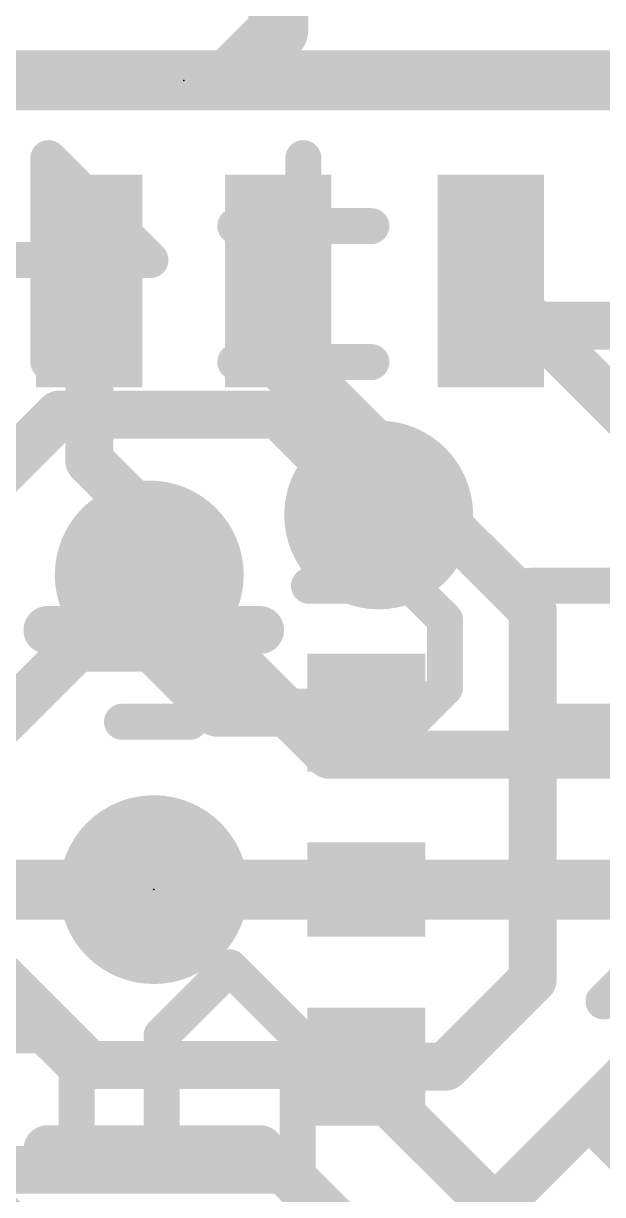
# Model space of a CAD drawing. Extents: x -0.1 to 25.5, y -0.1 to 17.9.
# Drawn here: x 16.53 to 18.982, y 6.709 to 11.671 of the extents above; entities that cross this region are included whole.
import ezdxf

# ---------------------------------------------------------------- set-up
doc = ezdxf.new("R2010")
doc.units = 0
for name, color, linetype in [('1', 12, 'CONTINUOUS'), ('16', 5, 'CONTINUOUS'), ('18', 110, 'CONTINUOUS'), ('21', 40, 'CONTINUOUS'), ('22', 6, 'CONTINUOUS'), ('23', 40, 'CONTINUOUS')]:
    doc.layers.add(name, color=color, linetype=linetype)

# ---------------------------------------------------------------- blocks, each defined once
blk = doc.blocks.new('RECT')
blk.add_solid([(-0.5, -0.5), (0.5, -0.5), (-0.5, 0.5), (0.5, 0.5)])
blk = doc.blocks.new('ROUNDV')
at = {"const_width": 0.5}
blk.add_lwpolyline([(0, -0.25, 1), (0, 0.25, 1), (0, -0.25)], format="xyb", dxfattribs=at)

msp = doc.modelspace()

# ---------------------------------------------------------------- linework, layer by layer
at = {"layer": '1'}
for points, const_width in [([(17.6085, 12.28), (17.6085, 11.6395)], 0.254), ([(17.6085, 11.6395), (17.399, 11.43)], 0.254), ([(17.399, 11.43), (16.129, 11.43)], 0.254), ([(17.399, 11.43), (19.431, 11.43)], 0.254), ([(16.8085, 10.58), (16.8085, 9.818)], 0.2032), ([(17.6085, 10.58), (17.6085, 10.2625)], 0.254), ([(18.6985, 10.39), (18.5085, 10.58)], 0.2032), ([(18.5085, 10.58), (19.1435, 9.945)], 0.2032), ([(20.2825, 10.39), (18.6985, 10.39)], 0.2032), ([(17.6085, 10.2625), (18.2825, 9.5885)], 0.254), ([(17.1455, 9.481), (16.8085, 9.818)], 0.2032), ([(18.034, 9.5885), (18.2825, 9.5885)], 0.2032), ([(18.6863, 9.1847), (18.2825, 9.5885)], 0.2032), ([(17.1455, 9.481), (17.0625, 9.398)], 0.2032), ([(17.0625, 9.398), (17.0625, 9.3345)], 0.2032), ([(17.0625, 9.3345), (17.0625, 9.036)], 0.2032), ([(18.6863, 9.1847), (18.6863, 7.62)], 0.2032), ([(17.0625, 9.036), (17.3475, 8.751)], 0.2032), ([(17.3475, 8.751), (17.9815, 8.751)], 0.2032), ([(16.1815, 8.001), (17.0815, 8.001)], 0.254), ([(17.0815, 8.001), (17.9815, 8.001)], 0.254), ([(18.6863, 7.62), (18.3173, 7.251)], 0.2032), ([(17.9815, 7.251), (18.3173, 7.251)], 0.2032), ([(19.1435, 7.269), (18.4785, 6.604)], 0.2032), ([(16.4465, 6.604), (16.181, 6.8695)], 0.2032)]:
    msp.add_lwpolyline(points, dxfattribs=dict(at, const_width=const_width))
for points, const_width in [([(17.6534, 11.5946, 1), (17.5636, 11.6844)], 0.127), ([(17.545, 11.6395, 1), (17.672, 11.6395)], 0.127), ([(17.399, 11.4935, 1), (17.399, 11.3665)], 0.127), ([(17.3541, 11.4749, 1), (17.4439, 11.3851)], 0.127), ([(17.399, 11.3665, 1), (17.399, 11.4935)], 0.127), ([(16.8593, 10.58, 1), (16.7577, 10.58)], 0.1016), ([(17.672, 10.58, 1), (17.545, 10.58)], 0.127), ([(18.5444, 10.6159, 1), (18.4726, 10.5441)], 0.1016), ([(18.5444, 10.6159, 1), (18.4726, 10.5441)], 0.1016), ([(18.6985, 10.4408, 1), (18.6985, 10.3392)], 0.1016), ([(18.6626, 10.3541, 1), (18.7344, 10.4259)], 0.1016), ([(17.6534, 10.3074, 1), (17.5636, 10.2176)], 0.127), ([(17.545, 10.2625, 1), (17.672, 10.2625)], 0.127), ([(16.8444, 9.8539, 1), (16.7726, 9.7821)], 0.1016), ([(16.7577, 9.818, 1), (16.8593, 9.818)], 0.1016), ([(18.034, 9.6393, 1), (18.034, 9.5377)], 0.1016), ([(18.2376, 9.5436, 1), (18.3274, 9.6334)], 0.127), ([(18.3184, 9.6244, 1), (18.2466, 9.5526)], 0.1016), ([(18.2825, 9.5377, 1), (18.2825, 9.6393)], 0.1016), ([(17.1814, 9.4451, 1), (17.1096, 9.5169)], 0.1016), ([(17.1096, 9.4451, 1), (17.1814, 9.5169)], 0.1016), ([(17.1133, 9.398, 1), (17.0117, 9.398)], 0.1016), ([(17.0266, 9.4339, 1), (17.0984, 9.3621)], 0.1016), ([(17.1133, 9.3345, 1), (17.0117, 9.3345)], 0.1016), ([(17.0117, 9.3345, 1), (17.1133, 9.3345)], 0.1016), ([(18.7371, 9.1847, 1), (18.6355, 9.1847)], 0.1016), ([(18.6504, 9.1488, 1), (18.7222, 9.2206)], 0.1016), ([(17.0984, 9.0719, 1), (17.0266, 9.0001)], 0.1016), ([(17.0117, 9.036, 1), (17.1133, 9.036)], 0.1016), ([(17.3475, 8.8018, 1), (17.3475, 8.7002)], 0.1016), ([(17.3116, 8.7151, 1), (17.3834, 8.7869)], 0.1016), ([(17.9815, 8.7002, 1), (17.9815, 8.8018)], 0.1016), ([(17.0815, 8.0645, 1), (17.0815, 7.9375)], 0.127), ([(17.0815, 7.9375, 1), (17.0815, 8.0645)], 0.127), ([(17.9815, 7.9375, 1), (17.9815, 8.0645)], 0.127), ([(18.7222, 7.5841, 1), (18.6504, 7.6559)], 0.1016), ([(18.6355, 7.62, 1), (18.7371, 7.62)], 0.1016), ([(17.9815, 7.3018, 1), (17.9815, 7.2002)], 0.1016), ([(18.3173, 7.2002, 1), (18.3173, 7.3018)], 0.1016), ([(18.2814, 7.2869, 1), (18.3532, 7.2151)], 0.1016)]:
    msp.add_lwpolyline(points, format="xyb", dxfattribs=dict(at, const_width=const_width))
at = {"layer": '16'}
for points, const_width in [([(14.7955, 8.128), (16.6815, 10.014)], 0.2032), ([(16.6815, 10.014), (17.6086, 10.014)], 0.2032), ([(17.6086, 10.014), (18.034, 9.5885)], 0.2032), ([(17.0625, 9.3345), (16.3195, 8.5915)], 0.2032), ([(17.0625, 9.3345), (17.8245, 8.5725)], 0.2032), ([(21.082, 8.5725), (17.8245, 8.5725)], 0.2032), ([(21.6092, 8.001), (17.0815, 8.001)], 0.254), ([(16.3195, 7.747), (16.8085, 7.2581)], 0.2032), ([(16.8085, 7.2581), (17.9188, 7.2581)], 0.2032), ([(17.9188, 7.2581), (21.1573, 4.0196)], 0.2032), ([(14.7046, 6.8136), (17.634, 6.8136)], 0.2032), ([(20.32, 4.1275), (17.634, 6.8136)], 0.2032)]:
    msp.add_lwpolyline(points, dxfattribs=dict(at, const_width=const_width))
for points, const_width in [([(16.6815, 10.0648, 1), (16.6815, 9.9632)], 0.1016), ([(16.7174, 9.978, 1), (16.6455, 10.0499)], 0.1016), ([(17.6445, 10.0499, 1), (17.5726, 9.978)], 0.1016), ([(17.6086, 9.9632, 1), (17.6086, 10.0648)], 0.1016), ([(17.9981, 9.5526, 1), (18.0699, 9.6244)], 0.1016), ([(17.0984, 9.3704, 1), (17.0266, 9.2986)], 0.1016), ([(17.0984, 9.2986, 1), (17.0266, 9.3704)], 0.1016), ([(17.8245, 8.6233, 1), (17.8245, 8.5217)], 0.1016), ([(17.7886, 8.5366, 1), (17.8604, 8.6084)], 0.1016), ([(17.0815, 8.0645, 1), (17.0815, 7.9375)], 0.127), ([(16.8085, 7.3089, 1), (16.8085, 7.2073)], 0.1016), ([(16.7725, 7.2221, 1), (16.8444, 7.294)], 0.1016), ([(17.9547, 7.294, 1), (17.8828, 7.2221)], 0.1016), ([(17.9188, 7.2073, 1), (17.9188, 7.3089)], 0.1016), ([(17.6699, 6.8495, 1), (17.598, 6.7776)], 0.1016), ([(17.634, 6.7628, 1), (17.634, 6.8643)], 0.1016)]:
    msp.add_lwpolyline(points, format="xyb", dxfattribs=dict(at, const_width=const_width))
at = {"layer": '21', "const_width": 0.2032}
for points in [[(16.6315, 9.101), (17.5315, 9.101)], [(16.6315, 6.901), (17.5315, 6.901)]]:
    msp.add_lwpolyline(points, dxfattribs=at)
at = {"layer": '21', "const_width": 0.1016}
for points in [[(16.6315, 9.1518, 1), (16.6315, 9.0502)], [(17.5315, 9.0502, 1), (17.5315, 9.1518)], [(16.6315, 6.9518, 1), (16.6315, 6.8502)], [(17.5315, 6.8502, 1), (17.5315, 6.9518)]]:
    msp.add_lwpolyline(points, format="xyb", dxfattribs=at)
at = {"layer": '22', "const_width": 0.0762}
for points in [[(16.6623, 11.1275, 1), (16.6084, 11.0736)], [(16.6735, 11.1005, 1), (16.5973, 11.1005)], [(17.753, 11.1005, 1), (17.6768, 11.1005)], [(17.4268, 10.8505, 1), (17.4268, 10.7743)], [(18.003, 10.7743, 1), (18.003, 10.8505)], [(17.0406, 10.6414, 1), (17.0945, 10.6953)], [(17.0675, 10.6303, 1), (17.0675, 10.7065)], [(17.6768, 10.5243, 1), (17.753, 10.5243)], [(16.5973, 10.2362, 1), (16.6735, 10.2362)], [(17.4268, 10.2743, 1), (17.4268, 10.1981)], [(18.003, 10.1981, 1), (18.003, 10.2743)], [(16.9472, 9.3265, 1), (16.9472, 9.2503)], [(16.9741, 9.2615, 1), (16.9202, 9.3154)], [(17.2622, 9.3154, 1), (17.2084, 9.2615)], [(17.2353, 9.2503, 1), (17.2353, 9.3265)], [(17.7387, 9.3265, 1), (17.7387, 9.2503)], [(18.1978, 9.3154, 1), (18.1439, 9.2615)], [(18.1708, 9.2503, 1), (18.1708, 9.3265)], [(18.6742, 9.3265, 1), (18.6742, 9.2503)], [(16.8412, 9.1444, 1), (16.765, 9.1444)], [(16.7762, 9.1713, 1), (16.8301, 9.1174)], [(17.4175, 9.1444, 1), (17.3413, 9.1444)], [(17.3524, 9.1174, 1), (17.4063, 9.1713)], [(18.353, 9.1444, 1), (18.2768, 9.1444)], [(18.2879, 9.1174, 1), (18.3418, 9.1713)], [(16.8031, 9.0384, 1), (16.8031, 8.9622)], [(16.765, 9.0003, 1), (16.8412, 9.0003)], [(17.3794, 8.9622, 1), (17.3794, 9.0384)], [(17.3413, 8.8563, 1), (17.4175, 8.8563)], [(17.4063, 8.8293, 1), (17.3524, 8.8832)], [(18.2768, 8.8563, 1), (18.353, 8.8563)], [(18.3418, 8.8293, 1), (18.2879, 8.8832)], [(16.9472, 8.7503, 1), (16.9472, 8.6741)], [(17.2353, 8.6741, 1), (17.2353, 8.7503)], [(17.7387, 8.7503, 1), (17.7387, 8.6741)], [(18.1708, 8.6741, 1), (18.1708, 8.7503)], [(18.6742, 8.7503, 1), (18.6742, 8.6741)], [(17.2084, 8.7391, 1), (17.2622, 8.6853)], [(18.1439, 8.7391, 1), (18.1978, 8.6853)], [(17.43, 7.6985, 1), (17.3761, 7.6446)], [(17.43, 7.6446, 1), (17.3761, 7.6985)], [(18.9591, 7.5544, 1), (19.013, 7.5005)], [(16.6386, 7.4104, 1), (16.5847, 7.3565)], [(16.6116, 7.3453, 1), (16.6116, 7.4215)], [(17.088, 7.4104, 1), (17.1419, 7.3565)], [(17.1531, 7.3834, 1), (17.0769, 7.3834)], [(17.7293, 7.3834, 1), (17.6531, 7.3834)], [(17.6643, 7.3565, 1), (17.7181, 7.4104)], [(16.7938, 7.2394, 1), (16.7176, 7.2394)], [(16.7287, 7.2124, 1), (16.7826, 7.2663)], [(17.115, 7.2775, 1), (17.115, 7.2013)], [(17.6912, 7.2013, 1), (17.6912, 7.2775)], [(16.7826, 6.9243, 1), (16.7287, 6.9782)], [(19.013, 6.9782, 1), (18.9591, 6.9243)], [(16.7176, 6.9513, 1), (16.7938, 6.9513)], [(16.5847, 6.8341, 1), (16.6386, 6.7803)], [(16.6116, 6.7691, 1), (16.6116, 6.8453)], [(17.0769, 6.8072, 1), (17.1531, 6.8072)], [(17.6531, 6.8072, 1), (17.7293, 6.8072)]]:
    msp.add_lwpolyline(points, format="xyb", dxfattribs=at)
at = {"layer": '22', "const_width": 0.1524}
for points in [[(16.6354, 10.2362), (16.6354, 11.1005)], [(16.6354, 11.1005), (17.0675, 10.6684)], [(17.7149, 11.1005), (17.7149, 10.5243)], [(18.003, 10.8124), (17.4268, 10.8124)], [(17.0675, 10.6684), (16.4913, 10.6684)], [(18.003, 10.2362), (17.4268, 10.2362)], [(16.9472, 9.2884), (16.8031, 9.1444)], [(17.2353, 9.2884), (16.9472, 9.2884)], [(17.3794, 9.1444), (17.2353, 9.2884)], [(17.7387, 9.2884), (18.1708, 9.2884)], [(18.1708, 9.2884), (18.3149, 9.1444)], [(18.6742, 9.2884), (19.1063, 9.2884)], [(16.8031, 9.1444), (16.8031, 9.0003)], [(17.3794, 8.8563), (17.3794, 9.1444)], [(18.3149, 9.1444), (18.3149, 8.8563)], [(16.8031, 9.0003), (17.3794, 9.0003)], [(17.2353, 8.7122), (17.3794, 8.8563)], [(18.3149, 8.8563), (18.1708, 8.7122)], [(16.9472, 8.7122), (17.2353, 8.7122)], [(18.1708, 8.7122), (17.7387, 8.7122)], [(19.1063, 8.7122), (18.6742, 8.7122)], [(17.4031, 7.6715), (17.115, 7.3834)], [(17.6912, 7.3834), (17.4031, 7.6715)], [(18.986, 7.5275), (19.1301, 7.6715)], [(16.6116, 7.3834), (16.1795, 7.3834)], [(16.7557, 7.2394), (16.6116, 7.3834)], [(17.115, 7.3834), (17.115, 6.8072)], [(17.6912, 6.8072), (17.6912, 7.3834)], [(16.7557, 6.9513), (16.7557, 7.2394)], [(17.6912, 7.2394), (17.115, 7.2394)], [(16.6116, 6.8072), (16.7557, 6.9513)], [(19.1301, 6.8072), (18.986, 6.9513)], [(16.1795, 6.8072), (16.6116, 6.8072)]]:
    msp.add_lwpolyline(points, dxfattribs=at)
at = {"layer": '23'}
for p in [(17.2085, 11.43), (17.0815, 8.001)]:
    msp.add_point(p, dxfattribs=at)

# ---------------------------------------------------------------- block references
at = {"layer": '1'}
for p, xscale, yscale, rotation in [((16.8085, 10.58), 0.45, 0.9, 180), ((17.6085, 10.58), 0.45, 0.9, 180), ((18.5085, 10.58), 0.45, 0.9, 180), ((17.9815, 8.751), 0.5, 0.5, 90), ((17.9815, 8.001), 0.4, 0.5, 90), ((17.9815, 7.251), 0.5, 0.5, 90)]:
    msp.add_blockref('RECT', p, dxfattribs=dict(at, xscale=xscale, yscale=yscale, rotation=rotation))
at = {"layer": '18', "xscale": 0.8001, "yscale": 0.8001}
for p in [(18.034, 9.5885), (18.034, 9.5885), (17.0625, 9.3345), (17.0625, 9.3345), (17.0815, 8.001), (17.0815, 8.001)]:
    msp.add_blockref('ROUNDV', p, dxfattribs=at)

doc.saveas('drawing.dxf')
